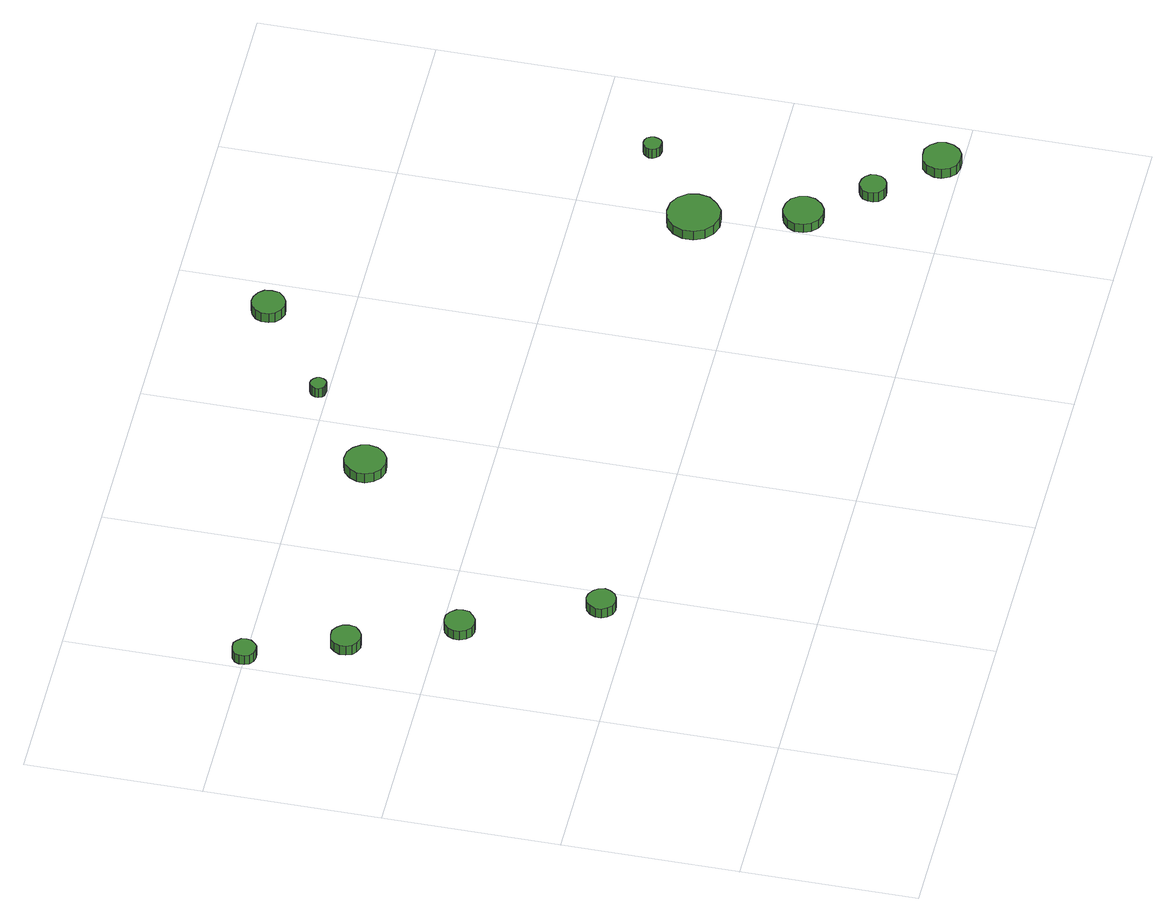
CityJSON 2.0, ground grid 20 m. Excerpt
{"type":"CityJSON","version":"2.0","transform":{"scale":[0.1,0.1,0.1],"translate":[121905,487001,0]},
"CityObjects":{
"tree1":{"type":"SolitaryVegetationObject","attributes":{"function":"something"},"geometry":[{"type":"MultiSurface","lod":"1","boundaries":[[[0,1,2,3,4,5,6,7,8,9,10,11,12,13,14]],[[15,16,17,18,19,20,21,22,23,24,25,26,27,28,29]],[[0,29,28,1]],[[1,28,27,2]],[[2,27,26,3]],[[3,26,25,4]],[[4,25,24,5]],[[5,24,23,6]],[[6,23,22,7]],[[7,22,21,8]],[[8,21,20,9]],[[9,20,19,10]],[[10,19,18,11]],[[11,18,17,12]],[[12,17,16,13]],[[13,16,15,14]],[[14,15,29,0]]]}]},
"tree2":{"type":"SolitaryVegetationObject","attributes":{"function":"something"},"geometry":[{"type":"MultiSurface","lod":"1","boundaries":[[[30,31,32,33,34,35,36,37,38,39,40,41,42,43,44]],[[45,46,47,48,49,50,51,52,53,54,55,56,57,58,59]],[[30,59,58,31]],[[31,58,57,32]],[[32,57,56,33]],[[33,56,55,34]],[[34,55,54,35]],[[35,54,53,36]],[[36,53,52,37]],[[37,52,51,38]],[[38,51,50,39]],[[39,50,49,40]],[[40,49,48,41]],[[41,48,47,42]],[[42,47,46,43]],[[43,46,45,44]],[[44,45,59,30]]]}]},
"tree3":{"type":"SolitaryVegetationObject","attributes":{"function":"something"},"geometry":[{"type":"MultiSurface","lod":"1","boundaries":[[[60,61,62,63,64,65,66,67,68,69,70,71,72,73,74]],[[75,76,77,78,79,80,81,82,83,84,85,86,87,88,89]],[[60,89,88,61]],[[61,88,87,62]],[[62,87,86,63]],[[63,86,85,64]],[[64,85,84,65]],[[65,84,83,66]],[[66,83,82,67]],[[67,82,81,68]],[[68,81,80,69]],[[69,80,79,70]],[[70,79,78,71]],[[71,78,77,72]],[[72,77,76,73]],[[73,76,75,74]],[[74,75,89,60]]]}]},
"tree4":{"type":"SolitaryVegetationObject","attributes":{"function":"something"},"geometry":[{"type":"MultiSurface","lod":"1","boundaries":[[[90,91,92,93,94,95,96,97,98,99,100,101,102,103,104]],[[105,106,107,108,109,110,111,112,113,114,115,116,117,118,119]],[[90,119,118,91]],[[91,118,117,92]],[[92,117,116,93]],[[93,116,115,94]],[[94,115,114,95]],[[95,114,113,96]],[[96,113,112,97]],[[97,112,111,98]],[[98,111,110,99]],[[99,110,109,100]],[[100,109,108,101]],[[101,108,107,102]],[[102,107,106,103]],[[103,106,105,104]],[[104,105,119,90]]]}]},
"tree5":{"type":"SolitaryVegetationObject","attributes":{"function":"something"},"geometry":[{"type":"MultiSurface","lod":"1","boundaries":[[[120,121,122,123,124,125,126,127,128,129,130,131,132,133,134]],[[135,136,137,138,139,140,141,142,143,144,145,146,147,148,149]],[[120,149,148,121]],[[121,148,147,122]],[[122,147,146,123]],[[123,146,145,124]],[[124,145,144,125]],[[125,144,143,126]],[[126,143,142,127]],[[127,142,141,128]],[[128,141,140,129]],[[129,140,139,130]],[[130,139,138,131]],[[131,138,137,132]],[[132,137,136,133]],[[133,136,135,134]],[[134,135,149,120]]]}]},
"tree6":{"type":"SolitaryVegetationObject","attributes":{"function":"something"},"geometry":[{"type":"MultiSurface","lod":"1","boundaries":[[[150,151,152,153,154,155,156,157,158,159,160,161,162,163,164]],[[165,166,167,168,169,170,171,172,173,174,175,176,177,178,179]],[[150,179,178,151]],[[151,178,177,152]],[[152,177,176,153]],[[153,176,175,154]],[[154,175,174,155]],[[155,174,173,156]],[[156,173,172,157]],[[157,172,171,158]],[[158,171,170,159]],[[159,170,169,160]],[[160,169,168,161]],[[161,168,167,162]],[[162,167,166,163]],[[163,166,165,164]],[[164,165,179,150]]]}]},
"tree7":{"type":"SolitaryVegetationObject","attributes":{"function":"something"},"geometry":[{"type":"MultiSurface","lod":"1","boundaries":[[[180,181,182,183,184,185,186,187,188,189,190,191,192,193,194]],[[195,196,197,198,199,200,201,202,203,204,205,206,207,208,209]],[[180,209,208,181]],[[181,208,207,182]],[[182,207,206,183]],[[183,206,205,184]],[[184,205,204,185]],[[185,204,203,186]],[[186,203,202,187]],[[187,202,201,188]],[[188,201,200,189]],[[189,200,199,190]],[[190,199,198,191]],[[191,198,197,192]],[[192,197,196,193]],[[193,196,195,194]],[[194,195,209,180]]]}]},
"tree8":{"type":"SolitaryVegetationObject","attributes":{"function":"something"},"geometry":[{"type":"MultiSurface","lod":"1","boundaries":[[[210,211,212,213,214,215,216,217,218,219,220,221,222,223,224]],[[225,226,227,228,229,230,231,232,233,234,235,236,237,238,239]],[[210,239,238,211]],[[211,238,237,212]],[[212,237,236,213]],[[213,236,235,214]],[[214,235,234,215]],[[215,234,233,216]],[[216,233,232,217]],[[217,232,231,218]],[[218,231,230,219]],[[219,230,229,220]],[[220,229,228,221]],[[221,228,227,222]],[[222,227,226,223]],[[223,226,225,224]],[[224,225,239,210]]]}]},
"tree9":{"type":"SolitaryVegetationObject","attributes":{"function":"something"},"geometry":[{"type":"MultiSurface","lod":"1","boundaries":[[[240,241,242,243,244,245,246,247,248,249,250,251,252,253,254]],[[255,256,257,258,259,260,261,262,263,264,265,266,267,268,269]],[[240,269,268,241]],[[241,268,267,242]],[[242,267,266,243]],[[243,266,265,244]],[[244,265,264,245]],[[245,264,263,246]],[[246,263,262,247]],[[247,262,261,248]],[[248,261,260,249]],[[249,260,259,250]],[[250,259,258,251]],[[251,258,257,252]],[[252,257,256,253]],[[253,256,255,254]],[[254,255,269,240]]]}]},
"tree10":{"type":"SolitaryVegetationObject","attributes":{"function":"something"},"geometry":[{"type":"MultiSurface","lod":"1","boundaries":[[[270,271,272,273,274,275,276,277,278,279,280,281,282,283,284]],[[285,286,287,288,289,290,291,292,293,294,295,296,297,298,299]],[[270,299,298,271]],[[271,298,297,272]],[[272,297,296,273]],[[273,296,295,274]],[[274,295,294,275]],[[275,294,293,276]],[[276,293,292,277]],[[277,292,291,278]],[[278,291,290,279]],[[279,290,289,280]],[[280,289,288,281]],[[281,288,287,282]],[[282,287,286,283]],[[283,286,285,284]],[[284,285,299,270]]]}]},
"tree11":{"type":"SolitaryVegetationObject","attributes":{"function":"something"},"geometry":[{"type":"MultiSurface","lod":"1","boundaries":[[[300,301,302,303,304,305,306,307,308,309,310,311,312,313,314]],[[315,316,317,318,319,320,321,322,323,324,325,326,327,328,329]],[[300,329,328,301]],[[301,328,327,302]],[[302,327,326,303]],[[303,326,325,304]],[[304,325,324,305]],[[305,324,323,306]],[[306,323,322,307]],[[307,322,321,308]],[[308,321,320,309]],[[309,320,319,310]],[[310,319,318,311]],[[311,318,317,312]],[[312,317,316,313]],[[313,316,315,314]],[[314,315,329,300]]]}]},
"tree12":{"type":"SolitaryVegetationObject","attributes":{"function":"something"},"geometry":[{"type":"MultiSurface","lod":"1","boundaries":[[[330,331,332,333,334,335,336,337,338,339,340,341,342,343,344]],[[345,346,347,348,349,350,351,352,353,354,355,356,357,358,359]],[[330,359,358,331]],[[331,358,357,332]],[[332,357,356,333]],[[333,356,355,334]],[[334,355,354,335]],[[335,354,353,336]],[[336,353,352,337]],[[337,352,351,338]],[[338,351,350,339]],[[339,350,349,340]],[[340,349,348,341]],[[341,348,347,342]],[[342,347,346,343]],[[343,346,345,344]],[[344,345,359,330]]]}]}
},
"vertices":[
[27,600,20],[26,606,20],[22,610,20],[18,613,20],[12,613,20],[7,612,20],[2,608,20],[0,603,20],[0,597,20],[2,592,20],[7,588,20],[12,587,20],[18,587,20],[22,590,20],[26,595,20],[26,595,7],[22,590,7],[18,587,7],[12,587,7],[7,588,7],[2,592,7],[0,597,7],[0,603,7],[2,608,7],[7,612,7],[12,613,7],[18,613,7],[22,610,7],[26,606,7],[27,600,7],
[76,496,16],[75,503,16],[70,509,16],[64,513,16],[57,513,16],[50,511,16],[45,506,16],[42,500,16],[42,493,16],[45,486,16],[50,482,16],[57,479,16],[64,480,16],[70,484,16],[75,489,16],[75,489,3],[70,484,3],[64,480,3],[57,479,3],[50,482,3],[45,486,3],[42,493,3],[42,500,3],[45,506,3],[50,511,3],[57,513,3],[64,513,3],[70,509,3],[75,503,3],[76,496,3],
[127,380,15],[126,387,15],[121,393,15],[115,397,15],[108,397,15],[101,395,15],[96,390,15],[93,384,15],[93,377,15],[96,370,15],[101,365,15],[108,363,15],[115,364,15],[121,368,15],[126,373,15],[126,373,2],[121,368,2],[115,364,2],[108,363,2],[101,365,2],[96,370,2],[93,377,2],[93,384,2],[96,390,2],[101,395,2],[108,397,2],[115,397,2],[121,393,2],[126,387,2],[127,380,2],
[193,236,15],[191,243,15],[187,248,15],[181,252,15],[175,253,15],[168,251,15],[163,246,15],[160,240,15],[160,233,15],[163,227,15],[168,222,15],[175,220,15],[181,221,15],[187,224,15],[191,230,15],[191,230,2],[187,224,2],[181,221,2],[175,220,2],[168,222,2],[163,227,2],[160,233,2],[160,240,2],[163,246,2],[168,251,2],[175,253,2],[181,252,2],[187,248,2],[191,243,2],[193,236,2],
[358,535,17],[356,544,17],[350,552,17],[342,557,17],[332,558,17],[323,555,17],[316,548,17],[312,539,17],[312,530,17],[316,521,17],[323,514,17],[332,511,17],[342,512,17],[350,517,17],[356,525,17],[356,525,4],[350,517,4],[342,512,4],[332,511,4],[323,514,4],[316,521,4],[312,530,4],[312,539,4],[316,548,4],[323,555,4],[332,558,4],[342,557,4],[350,552,4],[356,544,4],[358,535,4],
[453,611,15],[452,614,15],[450,617,15],[447,619,15],[443,620,15],[439,618,15],[437,616,15],[435,612,15],[435,609,15],[437,605,15],[439,603,15],[443,602,15],[447,602,15],[450,604,15],[452,607,15],[452,607,2],[450,604,2],[447,602,2],[443,602,2],[439,603,2],[437,605,2],[435,609,2],[435,612,2],[437,616,2],[439,618,2],[443,620,2],[447,619,2],[450,617,2],[452,614,2],[453,611,2],
[576,691,15],[575,699,15],[570,705,15],[563,709,15],[555,710,15],[548,707,15],[542,702,15],[539,695,15],[539,687,15],[542,680,15],[548,675,15],[555,672,15],[563,673,15],[570,677,15],[575,683,15],[575,683,2],[570,677,2],[563,673,2],[555,672,2],[548,675,2],[542,680,2],[539,687,2],[539,695,2],[542,702,2],[548,707,2],[555,710,2],[563,709,2],[570,705,2],[575,699,2],[576,691,2],
[847,152,14],[845,161,14],[839,169,14],[831,173,14],[822,174,14],[813,171,14],[806,165,14],[802,157,14],[802,147,14],[806,139,14],[813,132,14],[822,129,14],[831,130,14],[839,135,14],[845,143,14],[845,143,2],[839,135,2],[831,130,2],[822,129,2],[813,132,2],[806,139,2],[802,147,2],[802,157,2],[806,165,2],[813,171,2],[822,174,2],[831,173,2],[839,169,2],[845,161,2],[847,152,2],
[824,268,15],[822,280,15],[814,290,15],[804,296,15],[791,297,15],[779,294,15],[770,285,15],[765,274,15],[765,262,15],[770,250,15],[779,242,15],[791,238,15],[804,239,15],[814,246,15],[822,256,15],[822,256,2],[814,246,2],[804,239,2],[791,238,2],[779,242,2],[770,250,2],[765,262,2],[765,274,2],[770,285,2],[779,294,2],[791,297,2],[804,296,2],[814,290,2],[822,280,2],[824,268,2],
[896,86,14],[895,92,14],[891,97,14],[886,100,14],[879,101,14],[874,99,14],[869,95,14],[867,89,14],[867,83,14],[869,77,14],[874,73,14],[879,71,14],[886,72,14],[891,75,14],[895,80,14],[895,80,1],[891,75,1],[886,72,1],[879,71,1],[874,73,1],[869,77,1],[867,83,1],[867,89,1],[869,95,1],[874,99,1],[879,101,1],[886,100,1],[891,97,1],[895,92,1],[896,86,1],
[961,22,15],[959,31,15],[954,38,15],[946,43,15],[937,43,15],[928,41,15],[922,35,15],[918,26,15],[918,18,15],[922,9,15],[928,3,15],[937,1,15],[946,1,15],[954,6,15],[959,13,15],[959,13,2],[954,6,2],[946,1,2],[937,1,2],[928,3,2],[922,9,2],[918,18,2],[918,26,2],[922,35,2],[928,41,2],[937,43,2],[946,43,2],[954,38,2],[959,31,2],[961,22,2],
[903,335,14],[902,339,14],[900,343,14],[896,345,14],[892,345,14],[888,344,14],[885,341,14],[883,337,14],[883,333,14],[885,329,14],[888,326,14],[892,325,14],[896,325,14],[900,327,14],[902,331,14],[902,331,1],[900,327,1],[896,325,1],[892,325,1],[888,326,1],[885,329,1],[883,333,1],[883,337,1],[885,341,1],[888,344,1],[892,345,1],[896,345,1],[900,343,1],[902,339,1],[903,335,1]
]}
